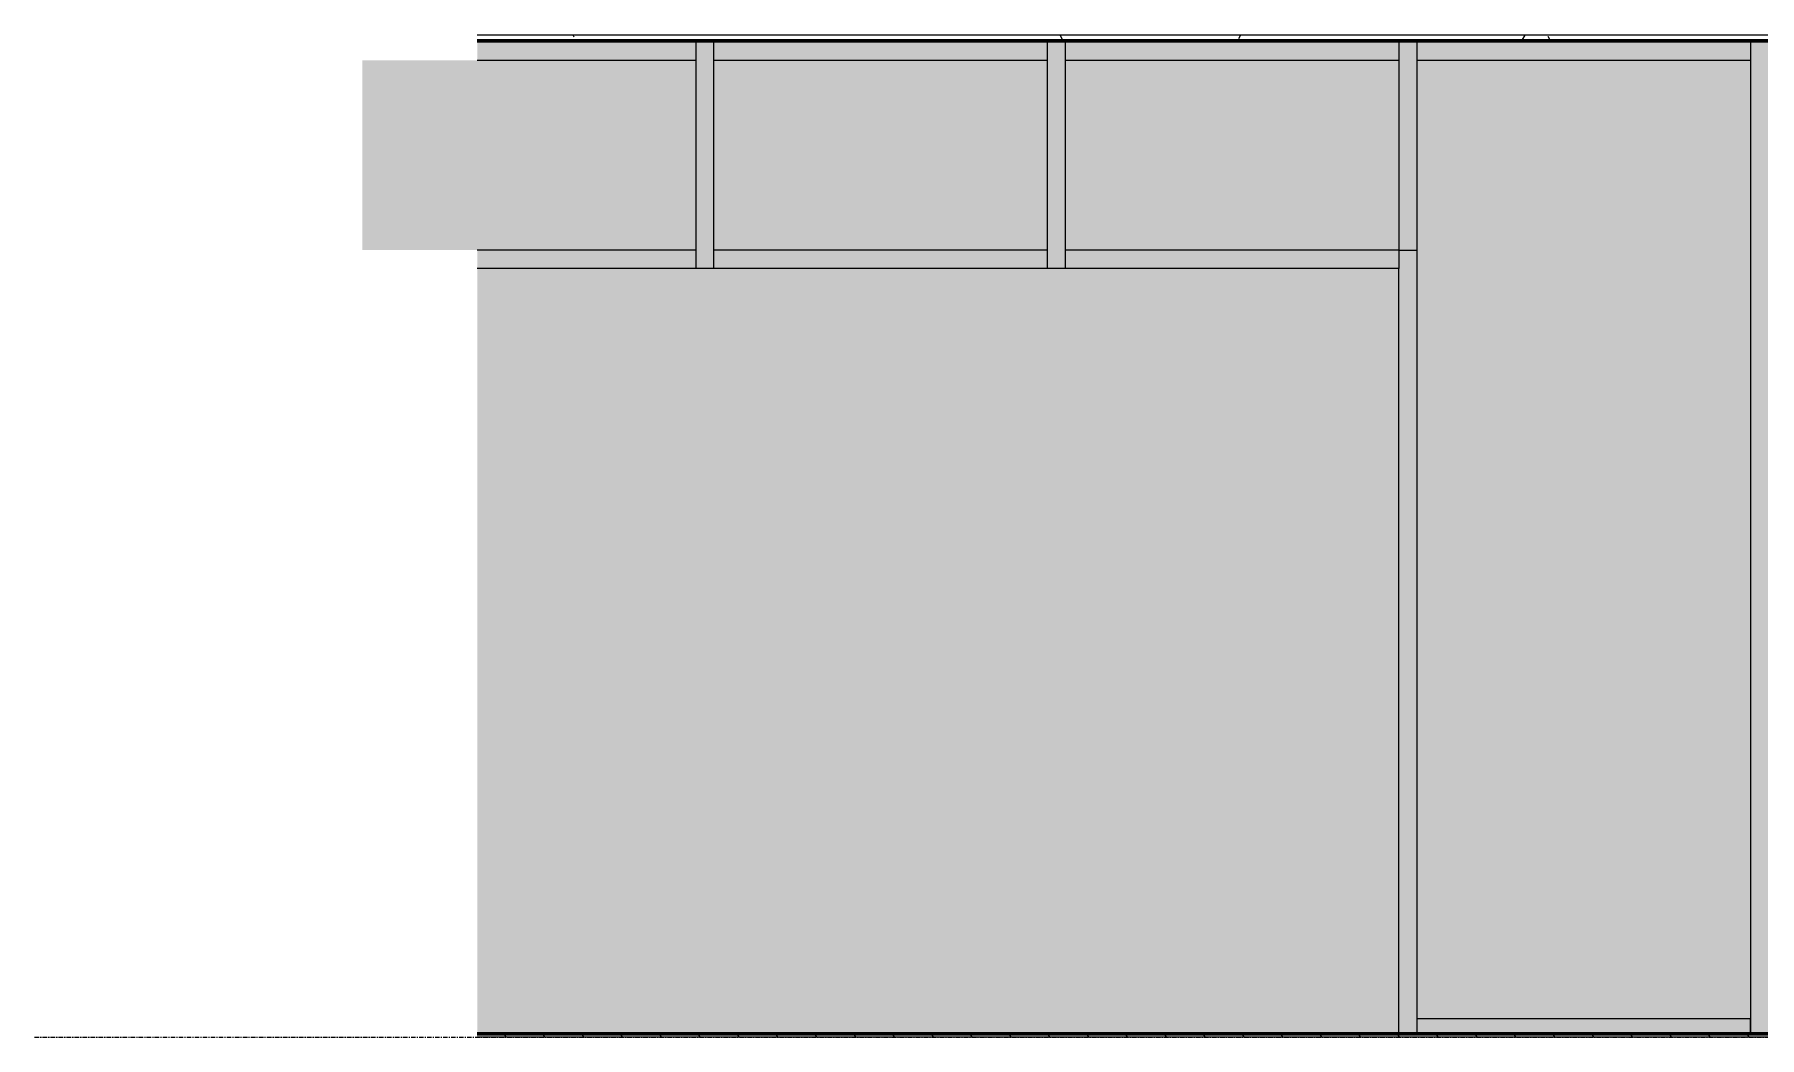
# Model space of a CAD drawing. Header units: inches. Extents: x -3510 to 2128, y -38 to 218.
# Drawn here: x 1717.7 to 1906.1, y 0 to 109.6 of the extents above; entities that cross this region are included whole.
import ezdxf

# ---------------------------------------------------------------- set-up
doc = ezdxf.new("R2010")
doc.units = ezdxf.units.IN
doc.header["$MEASUREMENT"] = 0
doc.linetypes.add('Grid Line 1_2_', pattern=[0.875, 0.5, -0.125, 0.125, -0.125])
for name, color, linetype, lineweight in [('0-2', 7, 'Continuous', 18), ('0-4', 10, 'Continuous', 5), ('A-CLNG-1', 251, 'Continuous', 5), ('A-CLNG-2', 250, 'Continuous', 60), ('A-CLNG-3', 7, 'Continuous', 18), ('A-CLNG-PATT-1', 50, 'Continuous', 9), ('A-FLOR-4', 250, 'Continuous', 60), ('A-FLOR-LEVL-1', 51, 'Grid Line 1_2_', 9), ('A-FLOR-MCUT-1', 7, 'Continuous', 18), ('A-FLOR-PATT-2', 253, 'Continuous', 9), ('A-FLOR-PATT-3', 50, 'Continuous', 9), ('A-GLAZ-CURT', 52, 'Continuous', 9), ('A-GLAZ-CURT-1', 50, 'Continuous', 9), ('A-GLAZ-CWMG', 51, 'Continuous', 9), ('A-GLAZ-CWMG-1', 57, 'Continuous', 9), ('A-GLAZ-CWMG-2', 50, 'Continuous', 9), ('A-WALL', 113, 'Continuous', 18), ('A-WALL-2', 7, 'Continuous', 18)]:
    doc.layers.add(name, color=color, linetype=linetype, lineweight=lineweight)

# ---------------------------------------------------------------- blocks, each defined once
blk = doc.blocks.new('System Panel - Glazed-3216286-INTERIOR ELEVATION - LOBBY - WALL AT COMMUNITY ROOM')
at = {"layer": 'A-GLAZ-CURT-1'}
blk.add_hatch(color=256, dxfattribs=at).paths.add_polyline_path([(3397.82, 2), (3397.82, 82), (3371.87, 82), (3371.87, 2)], flags=0)
blk = doc.blocks.new('Rectangular Mullion - 2_ x 4_ rectangular-3216287-INTERIOR ELEVATION - LOBBY - WALL AT COMMUNITY ROOM')
at = {"layer": 'A-GLAZ-CWMG-1'}
blk.add_hatch(color=256, dxfattribs=at).paths.add_polyline_path([(3398.66, 0.37), (3399.82, 0.37), (3399.82, 84), (3397.82, 84), (3397.82, 0.37)], flags=0)
at = {"layer": 'A-GLAZ-CWMG-2'}
blk.add_line((3397.82, 0.37), (3397.82, 84), dxfattribs=at)
blk = doc.blocks.new('Rectangular Mullion - 2_ x 4_ rectangular-2351883-INTERIOR ELEVATION - LOBBY - WALL AT COMMUNITY ROOM')
at = {"layer": 'A-GLAZ-CWMG-1'}
blk.add_hatch(color=256, dxfattribs=at).paths.add_polyline_path([(3371.87, 82), (3397.82, 82), (3397.82, 84), (3371.87, 84)], flags=0)
at = {"layer": 'A-GLAZ-CWMG-2'}
for p, q in [((3397.82, 84), (3397.82, 82)), ((3397.82, 82), (3371.87, 82))]:
    blk.add_line(p, q, dxfattribs=at)
blk = doc.blocks.new('Rectangular Mullion - 2_ x 4_ rectangular-2351885-INTERIOR ELEVATION - LOBBY - WALL AT COMMUNITY ROOM')
at = {"layer": 'A-GLAZ-CWMG-1'}
blk.add_hatch(color=256, dxfattribs=at).paths.add_polyline_path([(3397.82, 0.37), (3397.82, 2), (3371.87, 2), (3371.87, 0.37)], flags=0)
at = {"layer": 'A-GLAZ-CWMG-2'}
for p, q in [((3371.87, 2), (3397.82, 2)), ((3397.82, 2), (3397.82, 0.37))]:
    blk.add_line(p, q, dxfattribs=at)
blk = doc.blocks.new('CTR - 1st Phase - Shell_rvt-5-INTERIOR ELEVATION - LOBBY - WALL AT COMMUNITY ROOM')
at = {"layer": 'A-CLNG-1'}
h = blk.add_hatch(color=256, dxfattribs=at)
h.paths.add_polyline_path([(3484.34, 109.5), (3485.7, 109.5), (3485.7, 109.56), (3475.7, 109.56), (3475.7, 109.5), (3480.05, 109.5)], flags=0)
h.paths.add_polyline_path([(3229.77, 109.5), (3410.3, 109.5), (3410.3, 109.56), (3192.06, 109.56), (3192.06, 109.5)], flags=0)
at = {"layer": 'A-CLNG-PATT-1'}
h = blk.add_hatch(dxfattribs=at)
h.set_pattern_fill('FP_33', color=256, style=0, pattern_type=2)
h.set_pattern_definition([(0, (555.849, 0), (15.36, 3.84), [0.634, -10.886, 0.634, -10.886, -61.44]), (0, (555.849, 0), (15.36, 3.84), [-23.04, 0.634, -22.406, 0.634, -10.886, -26.88]), (0, (555.849, 0), (15.36, 3.84), [-57.6, 0.634, -7.046, 0.634, -18.566]), (120, (561.609, 1.92), (-11.0055376, 11.38215), [0.634, -10.886, 0.634, -10.886, -61.44]), (120, (561.609, 1.92), (-11.0055376, 11.38215), [-23.04, 0.634, -22.406, 0.634, -10.886, -26.88]), (120, (561.609, 1.92), (-11.0055376, 11.38215), [-57.6, 0.634, -7.046, 0.634, -18.566]), (240, (563.529, 9.6), (-4.3544624, -15.22215), [0.634, -10.886, 0.634, -10.886, -61.44]), (240, (563.529, 9.6), (-4.3544624, -15.22215), [-23.04, 0.634, -22.406, 0.634, -10.886, -26.88]), (240, (563.529, 9.6), (-4.3544624, -15.22215), [-57.6, 0.634, -7.046, 0.634, -18.566])])
h.paths.add_polyline_path([(3399.48, 108.87), (3410.3, 108.87), (3410.3, 109.5), (3192.06, 109.5), (3192.06, 108.87), (3398.55, 108.87)], flags=0)
h.paths.add_polyline_path([(3484.98, 108.87), (3485.7, 108.87), (3485.7, 109.5), (3475.7, 109.5), (3475.7, 108.87), (3484.34, 108.87)], flags=0)
at = {"layer": 'A-FLOR-PATT-2'}
h = blk.add_hatch(dxfattribs=at)
h.set_pattern_fill('FP_31', color=256, style=0, pattern_type=2)
h.set_pattern_definition([(0, (555.849, 0), (7.68, 1.92), [0.634, -5.126, 0.634, -5.126, -30.72]), (0, (555.849, 0), (7.68, 1.92), [-11.52, 0.634, -10.886, 0.634, -5.126, -13.44]), (0, (555.849, 0), (7.68, 1.92), [-28.8, 0.634, -3.206, 0.634, -8.966]), (120, (558.729, 0.96), (-5.5027688, 5.6910751), [0.634, -5.126, 0.634, -5.126, -30.72]), (120, (558.729, 0.96), (-5.5027688, 5.6910751), [-11.52, 0.634, -10.886, 0.634, -5.126, -13.44]), (120, (558.729, 0.96), (-5.5027688, 5.6910751), [-28.8, 0.634, -3.206, 0.634, -8.966]), (240, (559.689, 4.8), (-2.1772312, -7.6110751), [0.634, -5.126, 0.634, -5.126, -30.72]), (240, (559.689, 4.8), (-2.1772312, -7.6110751), [-11.52, 0.634, -10.886, 0.634, -5.126, -13.44]), (240, (559.689, 4.8), (-2.1772312, -7.6110751), [-28.8, 0.634, -3.206, 0.634, -8.966])])
h.paths.add_polyline_path([(3474.91, -0.04), (3485.7, -0.04), (3485.7, 0), (3192.06, 0), (3192.06, -0.04), (3456.05, -0.04)], flags=0)
at = {"layer": 'A-FLOR-PATT-3'}
h = blk.add_hatch(dxfattribs=at)
h.set_pattern_fill('FP_32', color=256, style=0, pattern_type=2)
h.set_pattern_definition([(135, (555.849, 0), (-2.1213203, -2.1213203), [])])
h.paths.add_polyline_path([(3292.72, 0), (3485.7, 0), (3485.7, 0.37), (3192.06, 0.37), (3192.06, 0), (3267.49, 0)], flags=0)
at = {"layer": 'A-CLNG-2'}
for p, q in [((3410.3, 108.87), (3410.3, 109.56)), ((3475.7, 109.56), (3475.7, 108.87)), ((3485.7, 108.87), (3485.7, 109.56)), ((3192.06, 108.87), (3410.3, 108.87)), ((3475.7, 108.87), (3485.7, 108.87))]:
    blk.add_line(p, q, dxfattribs=at)
at = {"layer": 'A-CLNG-3'}
for p, q in [((3410.3, 109.5), (3192.06, 109.5)), ((3485.7, 109.5), (3475.7, 109.5))]:
    blk.add_line(p, q, dxfattribs=at)
at = {"layer": 'A-FLOR-4'}
for p, q in [((3485.7, 0.37), (3192.06, 0.37)), ((3485.7, -0.04), (3485.7, 0.37))]:
    blk.add_line(p, q, dxfattribs=at)
at = {"layer": 'A-FLOR-MCUT-1'}
blk.add_line((3485.7, 0), (3192.06, 0), dxfattribs=at)
at = {"layer": 'A-WALL-2'}
for p, q in [((3410.3, 108.87), (3410.3, 108.37)), ((3410.3, 95.87), (3410.3, 0.37)), ((3371.87, 84), (3399.82, 84)), ((3399.82, 84), (3399.82, 0.37))]:
    blk.add_line(p, q, dxfattribs=at)
at = {"layer": '0-2'}
for name in ['Rectangular Mullion - 2_ x 4_ rectangular-2351883-INTERIOR ELEVATION - LOBBY - WALL AT COMMUNITY ROOM', 'Rectangular Mullion - 2_ x 4_ rectangular-3216287-INTERIOR ELEVATION - LOBBY - WALL AT COMMUNITY ROOM', 'System Panel - Glazed-3216286-INTERIOR ELEVATION - LOBBY - WALL AT COMMUNITY ROOM', 'Rectangular Mullion - 2_ x 4_ rectangular-2351885-INTERIOR ELEVATION - LOBBY - WALL AT COMMUNITY ROOM']:
    blk.add_blockref(name, (0, 0), dxfattribs=at)
blk = doc.blocks.new('System Panel - SINGLE PANE - SAFETY GLAZING-2330178-INTERIOR ELEVATION - LOBBY - WALL AT COMMUNITY ROOM')
at = {"layer": 'A-GLAZ-CURT'}
blk.add_hatch(color=256, dxfattribs=at).paths.add_polyline_path([(3254.32, 86), (3254.32, 106.75), (3217.92, 106.75), (3217.92, 86), (3229.77, 86)], flags=0)
blk = doc.blocks.new('System Panel - SINGLE PANE - SAFETY GLAZING-2330183-INTERIOR ELEVATION - LOBBY - WALL AT COMMUNITY ROOM')
at = {"layer": 'A-GLAZ-CURT'}
blk.add_hatch(color=256, dxfattribs=at).paths.add_polyline_path([(3267.49, 86), (3292.72, 86), (3292.72, 106.75), (3256.32, 106.75), (3256.32, 86)], flags=0)
blk = doc.blocks.new('System Panel - SINGLE PANE - SAFETY GLAZING-2179331-INTERIOR ELEVATION - LOBBY - WALL AT COMMUNITY ROOM')
at = {"layer": 'A-GLAZ-CURT'}
blk.add_hatch(color=256, dxfattribs=at).paths.add_polyline_path([(3294.72, 2), (3331.12, 2), (3331.12, 106.75), (3294.72, 106.75), (3294.72, 54.76)], flags=0)
blk = doc.blocks.new('Rectangular Mullion - 2_ x 4_ - INTERIOR-2179403-INTERIOR ELEVATION - LOBBY - WALL AT COMMUNITY ROOM')
at = {"layer": 'A-GLAZ-CWMG'}
blk.add_hatch(color=256, dxfattribs=at).paths.add_polyline_path([(3192.06, 106.75), (3215.92, 106.75), (3215.92, 108.75), (3192.06, 108.75), (3192.06, 106.79)], flags=0)
for p, q in [((3215.92, 108.75), (3192.06, 108.75)), ((3215.92, 108.75), (3215.92, 106.75)), ((3192.06, 106.75), (3215.92, 106.75))]:
    blk.add_line(p, q, dxfattribs=at)
blk = doc.blocks.new('Rectangular Mullion - 2_ x 4_ - INTERIOR-V107-INTERIOR ELEVATION - LOBBY - WALL AT COMMUNITY ROOM')
at = {"layer": 'A-GLAZ-CWMG'}
blk.add_hatch(color=256, dxfattribs=at).paths.add_polyline_path([(3229.77, 106.75), (3254.32, 106.77), (3254.32, 108.75), (3217.92, 108.75), (3217.92, 106.75)], flags=0)
for p, q in [((3217.92, 106.75), (3217.92, 108.75)), ((3254.32, 108.75), (3217.92, 108.75)), ((3254.32, 108.75), (3254.32, 106.75)), ((3217.92, 106.75), (3254.32, 106.75))]:
    blk.add_line(p, q, dxfattribs=at)
blk = doc.blocks.new('Rectangular Mullion - 2_ x 4_ - INTERIOR-2328709-INTERIOR ELEVATION - LOBBY - WALL AT COMMUNITY ROOM')
at = {"layer": 'A-GLAZ-CWMG'}
blk.add_hatch(color=256, dxfattribs=at).paths.add_polyline_path([(3217.92, 84), (3217.92, 108.75), (3215.92, 108.75), (3215.92, 84)], flags=0)
for p, q in [((3215.92, 108.75), (3217.92, 108.75)), ((3215.92, 108.75), (3215.92, 84)), ((3217.92, 84), (3217.92, 108.75))]:
    blk.add_line(p, q, dxfattribs=at)
blk = doc.blocks.new('Rectangular Mullion - 2_ x 4_ - INTERIOR-2179406-INTERIOR ELEVATION - LOBBY - WALL AT COMMUNITY ROOM')
at = {"layer": 'A-GLAZ-CWMG'}
blk.add_hatch(color=256, dxfattribs=at).paths.add_polyline_path([(3292.72, 0.37), (3294.72, 0.37), (3294.72, 108.75), (3292.72, 108.75), (3292.72, 2.14)], flags=0)
for p, q in [((3292.72, 108.75), (3294.72, 108.75)), ((3292.72, 108.75), (3292.72, 84)), ((3294.72, 0.37), (3294.72, 108.75))]:
    blk.add_line(p, q, dxfattribs=at)
blk = doc.blocks.new('Rectangular Mullion - 2_ x 4_ - INTERIOR-V108-INTERIOR ELEVATION - LOBBY - WALL AT COMMUNITY ROOM')
at = {"layer": 'A-GLAZ-CWMG'}
blk.add_hatch(color=256, dxfattribs=at).paths.add_polyline_path([(3333.12, 0.37), (3333.12, 108.75), (3331.12, 108.75), (3331.12, 0.37)], flags=0)
for p, q in [((3331.12, 108.75), (3333.12, 108.75)), ((3331.12, 108.75), (3331.12, 0.37)), ((3333.12, 0.37), (3333.12, 108.75))]:
    blk.add_line(p, q, dxfattribs=at)
blk = doc.blocks.new('Rectangular Mullion - 2_ x 4_ - INTERIOR-V109-INTERIOR ELEVATION - LOBBY - WALL AT COMMUNITY ROOM')
at = {"layer": 'A-GLAZ-CWMG'}
blk.add_hatch(color=256, dxfattribs=at).paths.add_polyline_path([(3215.92, 84), (3215.92, 86), (3192.06, 86), (3192.06, 84)], flags=0)
for q in [(3192.06, 86), (3215.92, 84)]:
    blk.add_line((3215.92, 86), q, dxfattribs=at)
blk = doc.blocks.new('Rectangular Mullion - 2_ x 4_ - INTERIOR-V110-INTERIOR ELEVATION - LOBBY - WALL AT COMMUNITY ROOM')
at = {"layer": 'A-GLAZ-CWMG'}
blk.add_hatch(color=256, dxfattribs=at).paths.add_polyline_path([(3217.92, 84), (3254.32, 84), (3254.32, 86), (3217.92, 86)], flags=0)
for p, q in [((3217.92, 84), (3217.92, 86)), ((3254.32, 86), (3217.92, 86)), ((3254.32, 86), (3254.32, 84))]:
    blk.add_line(p, q, dxfattribs=at)
blk = doc.blocks.new('Rectangular Mullion - 2_ x 4_ - INTERIOR-2330184-INTERIOR ELEVATION - LOBBY - WALL AT COMMUNITY ROOM')
at = {"layer": 'A-GLAZ-CWMG'}
for p, q in [((3292.72, 86), (3294.72, 86)), ((3292.72, 86), (3292.72, 84)), ((3294.72, 0.37), (3294.72, 86))]:
    blk.add_line(p, q, dxfattribs=at)
blk = doc.blocks.new('Rectangular Mullion - 2_ x 4_ - INTERIOR-2179404-INTERIOR ELEVATION - LOBBY - WALL AT COMMUNITY ROOM')
at = {"layer": 'A-GLAZ-CWMG'}
blk.add_hatch(color=256, dxfattribs=at).paths.add_polyline_path([(3369.51, 0.37), (3369.51, 2), (3333.12, 2), (3333.12, 0.37), (3368.43, 0.37)], flags=0)
for p, q in [((3333.12, 0.37), (3333.12, 2)), ((3369.51, 2), (3333.12, 2)), ((3369.51, 2), (3369.51, 0.37))]:
    blk.add_line(p, q, dxfattribs=at)

msp = doc.modelspace()

# ---------------------------------------------------------------- hatches: boundary and pattern name
at = {"layer": 'A-WALL'}
msp.add_hatch(color=256, dxfattribs=at).paths.add_polyline_path([(1866.04, 0.37), (1866.72, 0.37), (1866.72, 84), (1766.06, 84), (1766.06, 0.37), (1841.49, 0.37)], flags=0)

# ---------------------------------------------------------------- linework, layer by layer
at = {"layer": 'A-FLOR-LEVL-1'}
msp.add_line((1717.7, 0), (2116.11, 0), dxfattribs=at)
at = {"layer": 'A-WALL'}
for p, q in [((1866.72, 84), (1766.06, 84)), ((1866.72, 0.37), (1866.72, 84))]:
    msp.add_line(p, q, dxfattribs=at)

# ---------------------------------------------------------------- block references
at = {"layer": '0-4'}
msp.add_blockref('CTR - 1st Phase - Shell_rvt-5-INTERIOR ELEVATION - LOBBY - WALL AT COMMUNITY ROOM', (-1426, 0), dxfattribs=at)
at = {"layer": 'A-GLAZ-CURT'}
for name, p in [('System Panel - SINGLE PANE - SAFETY GLAZING-2330178-INTERIOR ELEVATION - LOBBY - WALL AT COMMUNITY ROOM', (-1464.4, 0)), ('System Panel - SINGLE PANE - SAFETY GLAZING-2330178-INTERIOR ELEVATION - LOBBY - WALL AT COMMUNITY ROOM', (-1426, 0)), ('System Panel - SINGLE PANE - SAFETY GLAZING-2330183-INTERIOR ELEVATION - LOBBY - WALL AT COMMUNITY ROOM', (-1426, 0)), ('System Panel - SINGLE PANE - SAFETY GLAZING-2179331-INTERIOR ELEVATION - LOBBY - WALL AT COMMUNITY ROOM', (-1426, 0))]:
    msp.add_blockref(name, p, dxfattribs=at)
at = {"layer": 'A-GLAZ-CWMG'}
for name, p in [('Rectangular Mullion - 2_ x 4_ - INTERIOR-2179403-INTERIOR ELEVATION - LOBBY - WALL AT COMMUNITY ROOM', (-1426, 0)), ('Rectangular Mullion - 2_ x 4_ - INTERIOR-2328709-INTERIOR ELEVATION - LOBBY - WALL AT COMMUNITY ROOM', (-1426, 0)), ('Rectangular Mullion - 2_ x 4_ - INTERIOR-V107-INTERIOR ELEVATION - LOBBY - WALL AT COMMUNITY ROOM', (-1426, 0)), ('Rectangular Mullion - 2_ x 4_ - INTERIOR-2328709-INTERIOR ELEVATION - LOBBY - WALL AT COMMUNITY ROOM', (-1387.6, 0)), ('Rectangular Mullion - 2_ x 4_ - INTERIOR-V107-INTERIOR ELEVATION - LOBBY - WALL AT COMMUNITY ROOM', (-1387.6, 0)), ('Rectangular Mullion - 2_ x 4_ - INTERIOR-2179406-INTERIOR ELEVATION - LOBBY - WALL AT COMMUNITY ROOM', (-1426, 0)), ('Rectangular Mullion - 2_ x 4_ - INTERIOR-V107-INTERIOR ELEVATION - LOBBY - WALL AT COMMUNITY ROOM', (-1349.2, 0)), ('Rectangular Mullion - 2_ x 4_ - INTERIOR-V108-INTERIOR ELEVATION - LOBBY - WALL AT COMMUNITY ROOM', (-1426, 0)), ('Rectangular Mullion - 2_ x 4_ - INTERIOR-V109-INTERIOR ELEVATION - LOBBY - WALL AT COMMUNITY ROOM', (-1426, 0)), ('Rectangular Mullion - 2_ x 4_ - INTERIOR-V110-INTERIOR ELEVATION - LOBBY - WALL AT COMMUNITY ROOM', (-1426, 0)), ('Rectangular Mullion - 2_ x 4_ - INTERIOR-V110-INTERIOR ELEVATION - LOBBY - WALL AT COMMUNITY ROOM', (-1387.6, 0)), ('Rectangular Mullion - 2_ x 4_ - INTERIOR-2330184-INTERIOR ELEVATION - LOBBY - WALL AT COMMUNITY ROOM', (-1426, 0)), ('Rectangular Mullion - 2_ x 4_ - INTERIOR-2179404-INTERIOR ELEVATION - LOBBY - WALL AT COMMUNITY ROOM', (-1464.4, 0))]:
    msp.add_blockref(name, p, dxfattribs=at)

doc.saveas('drawing.dxf')
